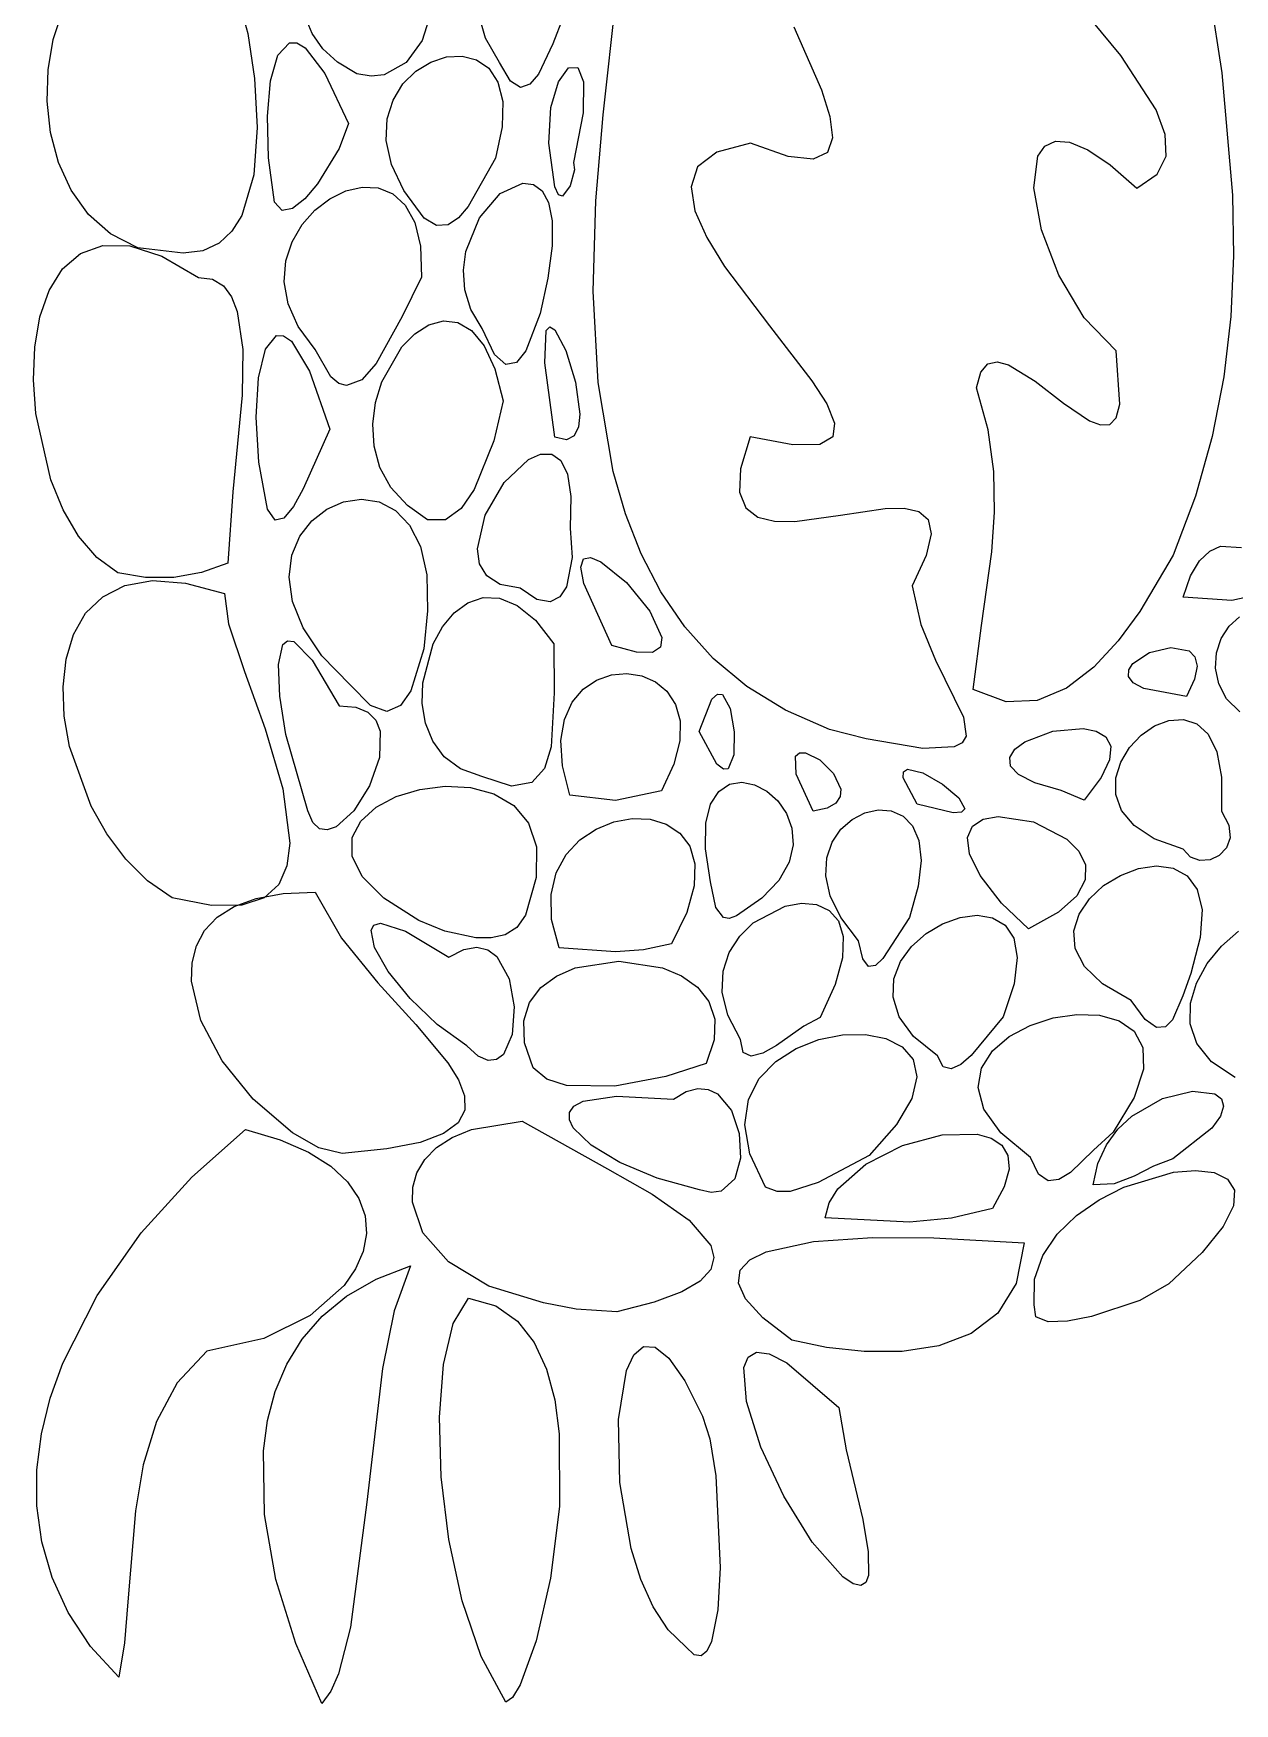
# Model space of a CAD drawing. Extents: x 4 to 212, y 2 to 159.
# Drawn here: x 114.8 to 163.9, y 9 to 77.2 of the extents above; entities that cross this region are included whole.
import ezdxf

# ---------------------------------------------------------------- set-up
doc = ezdxf.new("R2010")
doc.units = 0

msp = doc.modelspace()

# ---------------------------------------------------------------- linework, layer by layer
at = {"layer": 'Layer 1'}
for p, q in [((138.095857, 73.874122), (139.003902, 82.182481)), ((162.557643, 80.575261), (163.3399, 75.584933)), ((122.960683, 79.464699), (123.585054, 77.190037)), ((159.214255, 76.294337), (157.308841, 78.610644)), ((115.642669, 76.953661), (116.019442, 78.093804)), ((126.212406, 77.190613), (125.935701, 77.855321)), ((131.07427, 78.07246), (130.697915, 76.910374)), ((133.291543, 77.01201), (133.00701, 77.994525)), ((136.464127, 77.865359), (136.034792, 76.779622)), ((123.585054, 77.190037), (123.854578, 75.356908)), ((126.64557, 76.573059), (126.212406, 77.190613)), ((145.874688, 77.466269), (146.996948, 74.890819)), ((115.434173, 75.719974), (115.642669, 76.953661)), ((124.817026, 76.313194), (125.29178, 76.81319)), ((125.29178, 76.81319), (125.591729, 76.810758)), ((125.591729, 76.810758), (125.932572, 76.615152)), ((125.932572, 76.615152), (126.734473, 75.569759)), ((127.249932, 76.021525), (126.64557, 76.573059)), ((130.697915, 76.910374), (130.052338, 76.012672)), ((133.854173, 76.012751), (133.291543, 77.01201)), ((136.034792, 76.779622), (135.451031, 75.536522)), ((115.398812, 74.440253), (115.434173, 75.719974)), ((124.513239, 75.264483), (124.817026, 76.313194)), ((128.040232, 75.55488), (127.249932, 76.021525)), ((130.052338, 76.012672), (129.159218, 75.515469)), ((130.445922, 75.655962), (131.051268, 76.027872)), ((131.051268, 76.027872), (131.693763, 76.238992)), ((131.693763, 76.238992), (132.331337, 76.276099)), ((132.331337, 76.276099), (132.921919, 76.125971)), ((132.921919, 76.125971), (133.42344, 75.775384)), ((133.42344, 75.775384), (133.793828, 75.211117)), ((134.304403, 75.255069), (133.854173, 76.012751)), ((133.854173, 76.012751), (133.854173, 76.012751)), ((136.266548, 75.218887), (136.669092, 75.789358)), ((136.669092, 75.789358), (137.049803, 75.81551)), ((137.049803, 75.81551), (137.290283, 75.227891)), ((160.655427, 74.076506), (159.214255, 76.294337)), ((123.854578, 75.356908), (123.968148, 73.359831)), ((124.385346, 73.816376), (124.513239, 75.264483)), ((126.734473, 75.569759), (127.692556, 73.527694)), ((128.626603, 75.45959), (128.040232, 75.55488)), ((128.040232, 75.55488), (128.040232, 75.55488)), ((129.159218, 75.515469), (128.626603, 75.45959)), ((129.514956, 74.482662), (129.919794, 75.136484)), ((129.919794, 75.136484), (130.445922, 75.655962)), ((133.793828, 75.211117), (133.991014, 74.419946)), ((134.72133, 74.994689), (134.304403, 75.255069)), ((135.103893, 75.124283), (134.72133, 74.994689)), ((135.451031, 75.536522), (135.103893, 75.124283)), ((135.960569, 74.173549), (136.266548, 75.218887)), ((137.290283, 75.227891), (137.272133, 73.957051)), ((163.3399, 75.584933), (163.775831, 70.603146)), ((115.541441, 73.162009), (115.398812, 74.440253)), ((129.273477, 73.707716), (129.514956, 74.482662)), ((133.991014, 74.419946), (133.972927, 73.38865)), ((146.996948, 74.890819), (147.339004, 73.810856)), ((124.438275, 72.118191), (124.385346, 73.816376)), ((129.237428, 72.824872), (129.273477, 73.707716)), ((135.869553, 72.722794), (135.960569, 74.173549)), ((137.272133, 73.957051), (136.876957, 71.933537)), ((137.79412, 70.365999), (138.095857, 73.874122)), ((147.339004, 73.810856), (147.443091, 72.94375)), ((161.024546, 73.078513), (160.655427, 74.076506)), ((115.866918, 71.932753), (115.541441, 73.162009)), ((123.968148, 73.359831), (123.83013, 71.423747)), ((127.692556, 73.527694), (127.321439, 72.499799)), ((133.972927, 73.38865), (133.697497, 72.104004)), ((147.443091, 72.94375), (147.240267, 72.345261)), ((161.064755, 72.193931), (161.024546, 73.078513)), ((127.321439, 72.499799), (126.430631, 71.063342)), ((129.448878, 71.84735), (129.237428, 72.824872)), ((136.111897, 70.936076), (135.869553, 72.722794)), ((142.722718, 72.35918), (141.944405, 71.752272)), ((144.100928, 72.719102), (142.722718, 72.35918)), ((145.638126, 72.177176), (144.100928, 72.719102)), ((147.240267, 72.345261), (146.661592, 72.071149)), ((155.835192, 72.194409), (156.117993, 72.600915)), ((156.117993, 72.600915), (156.545285, 72.802291)), ((156.545285, 72.802291), (157.125833, 72.764882)), ((157.125833, 72.764882), (157.8684, 72.455033)), ((157.8684, 72.455033), (158.781748, 71.839087)), ((116.380098, 70.799993), (115.866918, 71.932753)), ((124.676956, 70.319248), (124.438275, 72.118191)), ((129.949899, 70.788373), (129.448878, 71.84735)), ((133.697497, 72.104004), (132.579042, 70.133703)), ((136.918625, 71.632692), (136.738431, 70.979895)), ((136.876957, 71.933537), (136.918625, 71.632692)), ((141.944405, 71.752272), (141.676785, 70.940197)), ((146.661592, 72.071149), (145.638126, 72.177176)), ((155.668014, 70.900632), (155.835192, 72.194409)), ((158.781748, 71.839087), (159.874641, 70.883391)), ((160.705104, 71.452358), (161.064755, 72.193931)), ((123.83013, 71.423747), (123.344889, 69.773595)), ((126.430631, 71.063342), (125.914329, 70.453974)), ((127.586309, 70.77417), (128.256309, 70.927718)), ((128.256309, 70.927718), (128.907258, 70.895473)), ((128.907258, 70.895473), (129.505013, 70.657635)), ((133.890562, 70.660846), (134.818317, 71.091521)), ((134.818317, 71.091521), (135.240724, 71.040564)), ((135.240724, 71.040564), (135.598383, 70.781915)), ((136.270592, 70.608244), (136.111897, 70.936076)), ((136.111897, 70.936076), (136.111897, 70.936076)), ((136.738431, 70.979895), (136.436234, 70.554554)), ((141.676785, 70.940197), (141.830652, 69.964776)), ((155.973646, 69.190204), (155.668014, 70.900632)), ((159.874641, 70.883391), (160.705104, 71.452358)), ((117.085839, 69.811242), (116.380098, 70.799993)), ((124.987897, 69.977099), (124.676956, 70.319248)), ((124.676956, 70.319248), (124.676956, 70.319248)), ((125.914329, 70.453974), (125.416886, 70.05695)), ((126.32572, 69.988907), (126.931399, 70.454633)), ((126.931399, 70.454633), (127.586309, 70.77417)), ((129.505013, 70.657635), (130.015434, 70.1944)), ((130.78256, 69.661165), (129.949899, 70.788373)), ((133.037723, 69.670859), (133.890562, 70.660846)), ((135.598383, 70.781915), (135.863471, 70.292953)), ((135.863471, 70.292953), (136.00816, 69.551057)), ((136.436234, 70.554554), (136.270592, 70.608244)), ((137.687538, 66.675454), (137.79412, 70.365999)), ((163.775831, 70.603146), (163.812052, 68.121511)), ((117.988997, 69.014009), (117.085839, 69.811242)), ((123.344889, 69.773595), (122.942174, 69.126036)), ((125.416886, 70.05695), (124.987897, 69.977099)), ((125.803414, 69.396796), (126.32572, 69.988907)), ((130.015434, 70.1944), (130.40438, 69.485967)), ((131.289546, 69.354954), (130.78256, 69.661165)), ((130.78256, 69.661165), (130.78256, 69.661165)), ((132.189416, 69.672346), (131.759041, 69.385721)), ((132.579042, 70.133703), (132.189416, 69.672346)), ((132.482402, 68.30253), (133.037723, 69.670859)), ((136.00816, 69.551057), (136.004626, 68.533606)), ((141.830652, 69.964776), (142.316802, 68.867827)), ((119.094428, 68.455805), (117.988997, 69.014009)), ((122.942174, 69.126036), (122.416791, 68.634313)), ((125.398623, 68.698101), (125.803414, 69.396796)), ((130.40438, 69.485967), (130.637707, 68.512534)), ((131.759041, 69.385721), (131.289546, 69.354954)), ((142.316802, 68.867827), (143.04603, 67.691171)), ((156.681981, 67.332369), (155.973646, 69.190204)), ((116.029361, 67.590137), (116.755523, 68.220595)), ((116.755523, 68.220595), (117.666908, 68.550748)), ((117.666908, 68.550748), (118.770459, 68.53043)), ((118.770459, 68.53043), (120.073122, 68.109474)), ((119.094428, 68.455802), (119.094428, 68.455805)), ((119.094428, 68.455805), (119.094428, 68.455805)), ((120.9502, 68.23084), (119.094428, 68.455802)), ((121.756784, 68.326542), (120.9502, 68.23084)), ((122.416791, 68.634313), (121.756784, 68.326542)), ((125.145487, 67.912624), (125.398623, 68.698101)), ((130.637707, 68.512534), (130.681276, 67.254298)), ((132.385873, 67.53304), (132.482402, 68.30253)), ((136.004626, 68.533606), (135.825044, 67.217979)), ((115.481477, 66.709542), (116.029361, 67.590137)), ((120.073122, 68.109474), (121.581839, 67.237714)), ((125.078149, 67.060168), (125.145487, 67.912624)), ((132.4472, 66.736828), (132.385873, 67.53304)), ((143.04603, 67.691171), (144.876897, 65.266013)), ((163.812052, 68.121511), (163.699447, 65.649279)), ((121.581839, 67.237714), (122.14735, 67.166923)), ((122.14735, 67.166923), (122.59048, 66.896836)), ((122.59048, 66.896836), (122.923432, 66.451357)), ((125.230749, 66.160534), (125.078149, 67.060168)), ((130.681276, 67.254298), (129.883843, 65.651364)), ((135.825044, 67.217979), (135.518809, 65.772949)), ((157.722915, 65.596373), (156.681981, 67.332369)), ((115.104928, 65.628975), (115.481477, 66.709542)), ((122.923432, 66.451357), (123.158409, 65.854391)), ((125.63743, 65.233525), (125.230749, 66.160534)), ((132.694208, 65.936515), (132.4472, 66.736828)), ((137.886558, 62.946986), (137.687538, 66.675454)), ((114.89277, 64.398604), (115.104928, 65.628975)), ((123.158409, 65.854391), (123.383241, 64.301611)), ((129.883843, 65.651364), (128.829421, 63.725804)), ((130.97653, 65.301164), (131.568715, 65.465085)), ((131.568715, 65.465085), (132.157897, 65.399091)), ((133.154722, 65.154723), (132.694208, 65.936515)), ((135.518809, 65.772949), (134.93222, 64.241965)), ((159.026341, 64.251459), (157.722915, 65.596373)), ((163.699447, 65.649279), (163.417264, 63.188873)), ((124.308561, 64.312584), (124.765109, 64.871463)), ((124.765109, 64.871463), (125.050395, 64.864289)), ((125.050395, 64.864289), (125.370165, 64.635551)), ((126.332333, 64.298943), (125.63743, 65.233525)), ((129.877978, 64.409416), (130.405049, 64.938788)), ((130.405049, 64.938788), (130.97653, 65.301164)), ((132.157897, 65.399091), (132.720371, 65.071725)), ((132.720371, 65.071725), (133.232432, 64.451527)), ((133.656141, 64.099021), (133.154722, 65.154723)), ((133.154722, 65.154723), (133.154722, 65.154723)), ((135.712419, 63.758664), (135.769808, 65.075452)), ((135.769808, 65.075452), (135.916039, 65.221845)), ((135.916039, 65.221845), (136.112119, 65.097972)), ((136.112119, 65.097972), (136.568309, 64.25264)), ((144.876897, 65.266013), (146.609615, 63.023856)), ((114.838058, 63.068594), (114.89277, 64.398604)), ((123.383241, 64.301611), (123.362594, 62.429728)), ((124.021667, 63.141846), (124.308561, 64.312584)), ((125.370165, 64.635551), (126.102585, 63.421916)), ((126.975235, 63.181365), (126.332333, 64.298943)), ((126.332333, 64.298943), (126.332333, 64.298943)), ((129.051885, 62.975519), (129.877978, 64.409416)), ((133.232432, 64.451527), (133.670374, 63.507038)), ((134.124462, 63.683174), (133.656141, 64.099021)), ((134.93222, 64.241965), (134.552288, 63.774911)), ((136.568309, 64.25264), (136.967335, 62.965877)), ((159.17692, 62.063108), (159.026341, 64.251459)), ((126.102585, 63.421916), (126.941224, 61.047627)), ((128.829421, 63.725804), (128.23574, 63.0633)), ((133.670374, 63.507038), (134.01049, 62.206799)), ((134.552288, 63.774911), (134.124462, 63.683174)), ((136.110994, 60.721186), (135.712419, 63.758664)), ((153.499488, 63.377249), (153.78651, 63.713591)), ((153.78651, 63.713591), (154.171726, 63.794528)), ((154.171726, 63.794528), (154.635161, 63.669832)), ((154.635161, 63.669832), (155.716785, 63.002633)), ((114.933849, 61.689114), (114.838058, 63.068594)), ((123.925572, 61.542178), (124.021667, 63.141846)), ((127.295767, 62.918807), (126.975235, 63.181365)), ((127.613691, 62.825653), (127.295767, 62.918807)), ((128.23574, 63.0633), (127.613691, 62.825653)), ((128.800275, 62.133912), (129.051885, 62.975519)), ((136.967335, 62.965877), (137.138153, 61.664101)), ((138.501627, 59.325095), (137.886558, 62.946986)), ((146.609615, 63.023856), (147.216155, 62.075953)), ((153.330636, 62.735728), (153.499488, 63.377249)), ((153.804139, 61.022147), (153.330636, 62.735728)), ((155.716785, 63.002633), (156.871577, 62.110178)), ((163.417264, 63.188873), (162.944758, 60.742714)), ((123.362594, 62.429728), (122.975334, 58.493584)), ((128.687898, 61.251145), (128.800275, 62.133912)), ((134.01049, 62.206799), (133.623051, 60.578192)), ((147.216155, 62.075953), (147.530543, 61.299258)), ((156.871577, 62.110178), (157.939734, 61.390651)), ((159.029953, 61.506622), (159.17692, 62.063108)), ((115.549162, 58.982404), (114.933849, 61.689114)), ((124.04142, 59.696514), (123.925572, 61.542178)), ((137.138153, 61.664101), (137.084533, 61.14084)), ((157.939734, 61.390651), (158.391385, 61.220166)), ((158.76145, 61.242233), (159.029953, 61.506622)), ((126.941224, 61.047627), (125.850409, 58.61602)), ((128.738458, 60.358676), (128.687898, 61.251145)), ((136.592334, 60.61608), (136.110994, 60.721186)), ((136.110994, 60.721186), (136.110994, 60.721186)), ((136.90972, 60.773731), (136.592334, 60.61608)), ((137.084533, 61.14084), (136.90972, 60.773731)), ((144.082471, 60.740959), (143.696566, 59.425751)), ((145.828742, 60.414623), (144.082471, 60.740959)), ((147.463573, 60.735592), (146.926042, 60.426774)), ((147.530543, 61.299258), (147.463573, 60.735592)), ((154.029126, 59.324962), (153.804139, 61.022147)), ((158.391385, 61.220166), (158.76145, 61.242233)), ((162.944758, 60.742714), (162.261178, 58.313225)), ((128.975662, 59.487965), (128.738458, 60.358676)), ((133.623051, 60.578192), (132.830755, 58.592602)), ((135.04313, 59.810984), (135.536716, 60.033264)), ((135.536716, 60.033264), (135.988285, 60.034897)), ((135.988285, 60.034897), (136.366451, 59.774466)), ((146.926042, 60.426774), (145.828742, 60.414623)), ((124.390356, 57.787783), (124.04142, 59.696514)), ((129.423215, 58.67047), (128.975662, 59.487965)), ((134.055456, 58.870159), (135.04313, 59.810984)), ((136.366451, 59.774466), (136.639826, 59.210551)), ((138.999694, 57.599273), (138.501627, 59.325095)), ((143.696566, 59.425751), (143.65477, 58.474399)), ((154.059687, 57.66085), (154.029126, 59.324962)), ((116.054796, 57.755509), (115.549162, 58.982404)), ((130.104823, 57.937651), (129.423215, 58.67047)), ((133.276363, 57.543769), (134.055456, 58.870159)), ((136.639826, 59.210551), (136.777021, 58.301734)), ((122.975334, 58.493584), (122.777566, 55.575818)), ((125.850409, 58.61602), (125.455516, 57.896341)), ((126.806481, 57.78715), (127.496966, 58.086281)), ((127.496966, 58.086281), (128.223669, 58.189533)), ((128.223669, 58.189533), (128.943405, 58.078)), ((128.943405, 58.078), (129.612991, 57.732777)), ((132.830755, 58.592602), (132.288507, 57.808686)), ((136.777021, 58.301734), (136.746652, 57.006597)), ((143.65477, 58.474399), (143.906196, 57.835634)), ((162.261178, 58.313225), (161.345776, 55.902829)), ((116.683157, 56.679809), (116.054796, 57.755509)), ((124.699691, 57.337301), (124.390356, 57.787783)), ((124.390356, 57.787783), (124.390356, 57.787783)), ((125.063343, 57.421794), (124.699691, 57.337301)), ((125.455516, 57.896341), (125.063343, 57.421794)), ((125.706898, 56.676874), (126.195396, 57.311046)), ((126.195396, 57.311046), (126.806481, 57.78715)), ((129.612991, 57.732777), (130.189243, 57.134956)), ((130.923253, 57.344112), (130.104823, 57.937651)), ((130.104823, 57.937651), (130.104823, 57.937651)), ((131.65191, 57.346823), (130.923253, 57.344112)), ((132.288507, 57.808686), (131.65191, 57.346823)), ((132.956948, 56.16316), (133.276363, 57.543769)), ((139.64319, 55.954282), (138.999694, 57.599273)), ((143.906196, 57.835634), (144.399957, 57.458187)), ((144.399957, 57.458187), (145.085169, 57.29079)), ((145.085169, 57.29079), (145.910946, 57.282173)), ((145.910946, 57.282173), (147.780646, 57.536208)), ((147.780646, 57.536208), (149.601972, 57.810144)), ((149.601972, 57.810144), (150.367279, 57.826403)), ((150.367279, 57.826403), (150.967834, 57.693831)), ((150.967834, 57.693831), (151.352752, 57.36116)), ((151.352752, 57.36116), (151.471146, 56.777121)), ((153.949913, 56.046484), (154.059687, 57.66085)), ((117.4273, 55.80547), (116.683157, 56.679809)), ((125.384168, 55.903541), (125.706898, 56.676874)), ((130.189243, 57.134956), (130.628976, 56.265633)), ((136.746652, 57.006597), (136.830994, 55.814357)), ((151.471146, 56.777121), (151.27213, 55.890445)), ((125.270392, 55.009953), (125.384168, 55.903541)), ((130.628976, 56.265633), (130.889007, 55.105902)), ((133.048088, 55.556071), (132.956948, 56.16316)), ((140.445922, 54.408185), (139.64319, 55.954282)), ((153.52572, 53.03369), (153.949913, 56.046484)), ((161.345776, 55.902829), (159.993564, 53.609379)), ((162.432906, 55.674465), (162.849499, 56.07094)), ((162.849499, 56.07094), (163.288032, 56.274658)), ((163.288032, 56.274658), (164.137483, 56.219249)), ((118.280282, 55.18266), (117.4273, 55.80547)), ((122.777566, 55.575818), (121.694479, 55.194604)), ((133.348309, 55.059682), (133.048088, 55.556071)), ((136.830994, 55.814357), (136.59283, 54.617758)), ((137.17717, 55.417396), (137.286064, 55.754124)), ((137.299684, 54.749135), (137.17717, 55.417396)), ((137.286064, 55.754124), (137.576355, 55.809542)), ((137.576355, 55.809542), (137.998034, 55.633878)), ((137.998034, 55.633878), (139.035516, 54.790197)), ((151.27213, 55.890445), (150.704818, 54.649864)), ((162.061613, 55.056377), (162.432906, 55.674465)), ((117.665431, 54.212009), (118.570323, 54.668352)), ((119.413488, 54.995395), (118.280282, 55.18266)), ((118.280282, 55.18266), (118.280282, 55.18266)), ((118.570323, 54.668352), (119.694099, 54.866689)), ((120.562336, 55.000253), (119.413488, 54.995395)), ((119.694099, 54.866689), (121.046055, 54.77046)), ((121.694479, 55.194604), (120.562336, 55.000253)), ((121.046055, 54.77046), (122.635484, 54.343105)), ((125.408752, 54.015016), (125.270392, 55.009953)), ((130.889007, 55.105902), (130.926151, 53.636855)), ((133.888999, 54.715413), (133.348309, 55.059682)), ((134.701545, 54.564681), (133.888999, 54.715413)), ((135.386192, 54.101591), (134.701545, 54.564681)), ((134.701545, 54.564681), (134.701545, 54.564681)), ((136.59283, 54.617758), (136.317852, 54.201667)), ((138.438975, 52.217114), (137.299684, 54.749135)), ((139.035516, 54.790197), (139.99843, 53.624882)), ((150.704818, 54.649864), (151.048091, 53.076545)), ((161.75898, 54.187821), (162.061613, 55.056377)), ((116.970129, 53.534217), (117.665431, 54.212009)), ((122.635484, 54.343105), (122.797578, 53.108198)), ((125.842434, 52.937634), (125.408752, 54.015016)), ((132.007525, 53.556522), (132.564183, 53.966761)), ((132.564183, 53.966761), (133.187735, 54.178812)), ((133.187735, 54.178812), (133.864476, 54.154883)), ((133.864476, 54.154883), (134.580698, 53.857185)), ((134.580698, 53.857185), (135.322697, 53.247929)), ((135.9203, 54.005099), (135.386192, 54.101591)), ((136.317852, 54.201667), (135.9203, 54.005099)), ((141.421696, 52.979045), (140.445922, 54.408185)), ((163.741032, 54.058533), (161.75898, 54.187821)), ((161.75898, 54.187821), (161.75898, 54.187821)), ((164.367859, 54.195305), (163.741032, 54.058533)), ((116.47512, 52.671536), (116.970129, 53.534217)), ((130.926151, 53.636855), (130.766634, 52.081353)), ((131.531467, 52.985884), (132.007525, 53.556522)), ((135.322697, 53.247929), (136.076766, 52.289323)), ((139.99843, 53.624882), (140.486698, 52.53973)), ((159.993564, 53.609379), (159.111527, 52.413479)), ((163.63095, 53.007737), (164.055729, 53.387643)), ((116.171109, 51.660526), (116.47512, 52.671536)), ((122.797578, 53.108198), (123.453314, 51.161237)), ((126.614621, 51.796716), (125.842434, 52.937634)), ((131.149715, 52.292637), (131.531467, 52.985884)), ((140.486698, 52.53973), (140.427814, 52.152777)), ((142.584316, 51.684924), (141.421696, 52.979045)), ((151.048091, 53.076545), (151.652122, 51.623841)), ((153.189271, 50.419979), (153.52572, 53.03369)), ((163.124665, 51.922142), (163.313681, 52.50657)), ((163.313681, 52.50657), (163.63095, 53.007737)), ((124.846465, 51.443867), (125.020836, 52.254055)), ((125.020836, 52.254055), (125.206238, 52.415373)), ((125.206238, 52.415373), (125.463783, 52.379904)), ((125.463783, 52.379904), (126.215302, 51.615788)), ((130.766634, 52.081353), (130.239909, 50.36631)), ((130.723952, 50.689477), (131.149715, 52.292637)), ((136.076766, 52.289323), (136.086685, 50.286471)), ((139.453962, 51.941245), (138.438975, 52.217114)), ((138.438975, 52.217114), (138.438975, 52.217114)), ((140.100239, 51.936541), (139.453962, 51.941245)), ((140.427814, 52.152777), (140.100239, 51.936541)), ((159.111527, 52.413479), (158.110444, 51.334054)), ((159.709977, 51.488527), (160.391166, 51.927603)), ((160.391166, 51.927603), (161.260971, 52.142727)), ((161.260971, 52.142727), (162.009193, 52.003056)), ((162.009193, 52.003056), (162.240773, 51.759286)), ((163.084639, 51.292453), (163.124665, 51.922142)), ((116.048803, 50.537746), (116.171109, 51.660526)), ((123.453314, 51.161237), (124.294515, 48.812802)), ((124.900673, 50.154967), (124.846465, 51.443867)), ((126.215302, 51.615788), (127.315389, 49.756083)), ((127.768497, 50.611165), (126.614621, 51.796716)), ((143.947589, 50.543885), (142.584316, 51.684924)), ((151.652122, 51.623841), (152.790822, 49.292076)), ((158.110444, 51.334054), (157.003995, 50.483048)), ((159.527602, 50.956337), (159.53705, 51.225893)), ((159.53705, 51.225893), (159.709977, 51.488527)), ((162.325632, 51.377753), (162.224997, 50.842101)), ((162.240773, 51.759286), (162.325632, 51.377753)), ((163.214343, 50.655503), (163.084639, 51.292453)), ((116.098904, 49.339754), (116.048803, 50.537746)), ((128.588309, 49.766087), (127.768497, 50.611165)), ((127.768497, 50.611165), (127.768497, 50.611165)), ((130.707353, 49.855144), (130.723952, 50.689477)), ((137.278408, 50.433567), (137.822236, 50.805837)), ((137.822236, 50.805837), (138.425024, 51.020161)), ((138.425024, 51.020161), (139.050192, 51.079222)), ((139.050192, 51.079222), (139.661162, 50.985705)), ((139.661162, 50.985705), (140.221357, 50.742293)), ((140.221357, 50.742293), (140.694196, 50.35167)), ((145.525321, 49.57399), (143.947589, 50.543885)), ((157.003995, 50.483048), (155.805863, 49.972404)), ((159.720407, 50.696212), (159.527602, 50.956337)), ((160.15424, 50.461873), (159.720407, 50.696212)), ((161.900091, 50.135976), (160.15424, 50.461873)), ((162.224997, 50.842101), (161.900091, 50.135976)), ((163.534517, 50.049293), (163.214343, 50.655503)), ((125.143467, 48.592979), (124.900673, 50.154967)), ((129.266891, 49.530117), (128.588309, 49.766087)), ((129.814129, 49.773458), (129.266891, 49.530117)), ((130.239909, 50.36631), (129.814129, 49.773458)), ((130.839884, 49.049361), (130.707353, 49.855144)), ((136.086685, 50.286471), (135.970944, 48.083235)), ((136.513945, 49.204451), (136.830118, 49.900667)), ((136.830118, 49.900667), (137.278408, 50.433567)), ((140.694196, 50.35167), (141.043102, 49.81652)), ((141.043102, 49.81652), (141.231497, 49.139528)), ((142.003433, 48.706165), (142.529119, 50.026238)), ((142.529119, 50.026238), (142.759399, 50.237771)), ((142.759399, 50.237771), (142.963096, 50.21329)), ((142.963096, 50.21329), (143.27612, 49.645251)), ((154.529728, 49.914067), (153.189271, 50.419979)), ((153.189271, 50.419979), (153.189271, 50.419979)), ((155.805863, 49.972404), (154.529728, 49.914067)), ((161.900091, 50.135976), (161.900091, 50.135976)), ((164.065901, 49.511823), (163.534517, 50.049293)), ((116.31212, 48.10311), (116.098904, 49.339754)), ((127.315389, 49.756083), (127.995442, 49.709377)), ((127.995442, 49.709377), (128.489316, 49.504155)), ((128.489316, 49.504155), (128.815189, 49.168071)), ((128.815189, 49.168071), (128.99124, 48.728776)), ((136.366467, 48.342238), (136.513945, 49.204451)), ((141.231497, 49.139528), (141.2228, 48.323377)), ((143.27612, 49.645251), (143.438947, 48.700049)), ((147.331317, 48.793301), (145.525321, 49.57399)), ((152.790822, 49.292076), (152.899669, 48.518914)), ((160.591821, 48.936492), (161.180598, 49.164848)), ((161.180598, 49.164848), (161.768673, 49.206372)), ((161.768673, 49.206372), (162.316666, 49.028155)), ((124.294515, 48.812802), (125.013004, 46.373475)), ((126.034823, 45.472246), (125.143467, 48.592979)), ((128.99124, 48.728776), (128.966592, 47.651163)), ((131.135251, 48.30992), (130.839884, 49.049361)), ((142.00343, 48.706162), (142.003433, 48.706165)), ((142.73382, 47.380739), (142.00343, 48.706162)), ((142.003433, 48.706165), (142.003433, 48.706165)), ((143.438947, 48.700049), (143.422336, 47.75561)), ((147.331323, 48.793301), (147.331317, 48.793301)), ((147.331317, 48.793301), (147.331317, 48.793301)), ((148.829271, 48.4057), (147.331323, 48.793301)), ((151.131804, 48.022776), (148.829271, 48.4057)), ((152.899669, 48.518914), (152.745819, 48.253678)), ((155.291899, 48.286479), (156.437326, 48.724451)), ((156.437326, 48.724451), (157.684475, 48.835581)), ((157.684475, 48.835581), (158.211228, 48.728082)), ((158.211228, 48.728082), (158.601452, 48.490275)), ((158.601452, 48.490275), (158.80116, 48.105959)), ((159.56968, 48.050928), (160.041721, 48.554216)), ((160.041721, 48.554216), (160.591821, 48.936492)), ((162.316666, 49.028155), (162.785195, 48.597287)), ((162.785195, 48.597287), (163.134881, 47.880857)), ((117.190709, 45.660102), (116.31212, 48.10311)), ((131.607159, 47.67461), (131.135251, 48.30992)), ((135.970944, 48.083235), (135.691962, 47.202718)), ((136.424262, 47.311342), (136.366467, 48.342238)), ((141.2228, 48.323377), (140.980435, 47.370751)), ((143.422336, 47.75561), (143.197041, 47.189864)), ((145.943584, 47.698468), (146.103422, 47.832834)), ((146.103422, 47.832834), (146.340965, 47.839175)), ((146.340965, 47.839175), (146.934016, 47.551441)), ((152.417633, 48.078164), (151.131804, 48.022776)), ((152.745819, 48.253678), (152.417633, 48.078164)), ((154.680085, 47.651262), (154.892297, 47.985426)), ((154.892297, 47.985426), (155.291899, 48.286479)), ((158.80116, 48.105959), (158.756365, 47.558935)), ((159.215077, 47.459539), (159.56968, 48.050928)), ((163.134881, 47.880857), (163.326342, 46.845955)), ((128.966592, 47.651163), (128.560801, 46.492535)), ((132.269315, 47.181221), (131.607159, 47.67461)), ((133.135424, 46.867544), (132.269315, 47.181221)), ((135.691962, 47.202718), (135.172778, 46.627598)), ((136.72391, 46.10908), (136.424262, 47.311342)), ((140.980435, 47.370751), (140.467822, 46.284334)), ((142.996999, 47.167104), (142.73382, 47.380739)), ((143.197041, 47.189864), (142.996999, 47.167104)), ((145.972167, 46.961999), (145.943584, 47.698468)), ((146.934016, 47.551441), (147.49244, 47.002583)), ((150.336026, 46.813625), (150.348928, 47.068624)), ((150.348928, 47.068624), (150.511887, 47.171405)), ((150.511887, 47.171405), (151.142201, 47.021566)), ((154.709249, 47.300185), (154.680085, 47.651262)), ((155.033777, 46.948395), (154.709249, 47.300185)), ((158.756365, 47.558935), (158.413081, 46.833005)), ((159.017294, 46.812959), (159.215077, 47.459539)), ((125.013004, 46.373475), (125.3006, 44.153836)), ((128.560801, 46.492535), (127.919298, 45.474111)), ((130.613002, 46.348611), (131.643522, 46.476203)), ((131.643522, 46.476203), (132.671527, 46.421125)), ((132.671527, 46.421125), (133.62789, 46.164711)), ((134.343797, 46.476374), (133.135424, 46.867544)), ((133.135424, 46.867544), (133.135424, 46.867544)), ((135.172778, 46.627598), (134.343797, 46.476374)), ((142.809584, 46.267388), (143.245177, 46.557265)), ((143.245177, 46.557265), (143.742775, 46.639797)), ((143.742775, 46.639797), (144.263272, 46.538314)), ((144.263272, 46.538314), (144.767562, 46.276145)), ((146.657009, 45.462452), (145.972167, 46.961999)), ((147.49244, 47.002583), (147.785943, 46.35992)), ((147.785943, 46.35992), (147.761381, 46.055698)), ((150.906172, 45.745719), (150.336026, 46.813625)), ((151.142201, 47.021566), (151.935413, 46.56661)), ((151.935413, 46.56661), (152.59997, 46.009043)), ((155.707654, 46.612091), (155.033777, 46.948395)), ((156.784867, 46.307474), (155.707654, 46.612091)), ((158.413081, 46.833005), (157.717321, 45.911968)), ((159.01571, 46.144098), (159.017294, 46.812959)), ((163.326342, 46.845955), (163.320199, 45.459673)), ((128.820921, 45.620079), (129.649093, 46.057014)), ((129.649093, 46.057014), (130.613002, 46.348611)), ((133.62789, 46.164711), (134.443487, 45.688294)), ((134.443487, 45.688294), (135.049191, 44.973208)), ((136.72391, 46.109077), (136.72391, 46.10908)), ((136.72391, 46.10908), (136.72391, 46.10908)), ((138.596401, 45.899713), (136.72391, 46.109077)), ((140.467822, 46.284334), (138.596401, 45.899713)), ((142.280834, 44.97228), (142.475101, 45.746837)), ((142.475101, 45.746837), (142.809584, 46.267388)), ((144.767562, 46.276145), (145.21654, 45.876621)), ((145.21654, 45.876621), (145.571099, 45.363072)), ((147.584229, 45.790769), (147.225699, 45.586048)), ((147.761381, 46.055698), (147.584229, 45.790769)), ((152.376899, 45.396093), (150.906164, 45.745719)), ((150.906164, 45.745719), (150.906172, 45.745719)), ((150.906172, 45.745719), (150.906172, 45.745719)), ((152.59997, 46.009043), (152.844317, 45.551369)), ((157.717321, 45.911968), (156.784867, 46.307474)), ((156.784867, 46.307474), (156.784867, 46.307474)), ((156.784867, 46.307474), (156.784867, 46.307474)), ((159.249707, 45.485867), (159.01571, 46.144098)), ((117.837493, 44.526856), (117.190709, 45.660102)), ((126.238689, 44.993188), (126.034823, 45.472246)), ((126.034823, 45.472246), (126.034823, 45.472246)), ((126.510879, 44.742747), (126.238689, 44.993188)), ((127.919298, 45.474111), (127.187514, 44.817109)), ((127.848294, 44.384859), (128.197613, 45.056472)), ((128.197613, 45.056472), (128.820921, 45.620079)), ((137.80074, 44.729237), (138.528483, 45.021573)), ((138.528483, 45.021573), (139.277476, 45.155547)), ((139.277476, 45.155547), (140.004718, 45.127094)), ((140.004718, 45.127094), (140.667212, 44.93215)), ((145.571099, 45.363072), (145.792133, 44.758828)), ((147.225699, 45.586048), (146.657004, 45.46245)), ((146.657004, 45.46245), (146.657009, 45.462452)), ((146.657009, 45.462452), (146.657009, 45.462452)), ((147.791886, 44.717681), (148.250615, 45.123212)), ((148.250615, 45.123212), (148.772172, 45.393297)), ((148.772172, 45.393297), (149.318086, 45.51492)), ((149.318086, 45.51492), (149.849887, 45.475067)), ((149.849887, 45.475067), (150.329103, 45.260723)), ((150.329103, 45.260723), (150.717263, 44.858874)), ((152.717801, 45.423274), (152.376899, 45.396093)), ((152.844317, 45.551369), (152.717801, 45.423274)), ((153.162084, 44.848099), (153.599895, 45.128103)), ((153.599895, 45.128103), (154.204051, 45.238759)), ((154.204051, 45.238759), (155.657837, 45.018055)), ((155.657837, 45.018055), (157.016322, 44.318037)), ((159.758663, 44.871174), (159.249707, 45.485867)), ((163.320199, 45.459673), (163.625706, 44.882328)), ((118.61021, 43.501195), (117.837493, 44.526856)), ((126.833213, 44.693272), (126.510879, 44.742747)), ((127.187514, 44.817109), (126.833213, 44.693272)), ((127.842091, 43.623905), (127.848294, 44.384859)), ((135.049191, 44.973208), (135.375875, 44.000788)), ((137.137245, 44.282603), (137.80074, 44.729237)), ((140.667212, 44.93215), (141.22196, 44.566651)), ((141.22196, 44.566651), (141.625961, 44.026533)), ((142.26589, 43.920388), (142.280834, 44.97228)), ((145.792133, 44.758828), (145.840537, 44.087219)), ((147.434456, 44.189718), (147.791886, 44.717681)), ((150.717263, 44.858874), (150.975898, 44.256504)), ((152.954007, 44.382242), (153.162084, 44.848099)), ((153.039056, 43.714024), (152.954007, 44.382242)), ((157.016322, 44.318037), (157.501352, 43.829551)), ((160.581961, 44.332931), (159.758663, 44.871174)), ((161.75898, 43.904047), (160.581961, 44.332931)), ((163.675845, 44.376709), (163.526777, 43.96165)), ((163.625706, 44.882328), (163.675845, 44.376709)), ((125.3006, 44.153836), (125.186509, 43.223457)), ((135.375875, 44.000788), (135.354414, 42.752367)), ((136.174991, 42.942694), (136.580995, 43.685734)), ((136.580995, 43.685734), (137.137245, 44.282603)), ((141.625961, 44.026533), (141.836219, 43.307732)), ((142.469373, 42.567832), (142.26589, 43.920388)), ((145.840537, 44.087219), (145.677206, 43.371574)), ((147.216795, 43.552338), (147.434456, 44.189718)), ((150.975898, 44.256504), (151.066535, 43.440599)), ((153.480619, 42.82694), (153.039056, 43.714024)), ((157.501352, 43.829551), (157.772386, 43.270756)), ((162.061664, 43.583754), (161.75898, 43.904047)), ((161.75898, 43.904047), (161.75898, 43.904047)), ((163.234664, 43.655989), (162.855667, 43.478561)), ((163.526777, 43.96165), (163.234664, 43.655989)), ((119.499565, 42.619677), (118.61021, 43.501195)), ((125.186509, 43.223457), (124.849128, 42.464467)), ((128.248128, 42.792278), (127.842091, 43.623905)), ((141.836219, 43.307732), (141.809734, 42.406184)), ((145.677206, 43.371574), (145.263032, 42.635223)), ((147.177374, 42.818556), (147.216795, 43.552338)), ((151.066535, 43.440599), (150.950705, 42.398143)), ((157.772386, 43.270756), (157.766035, 42.658158)), ((159.196485, 42.839084), (159.9333, 43.115736)), ((159.9333, 43.115736), (160.668684, 43.223466)), ((160.668684, 43.223466), (161.34937, 43.135671)), ((161.34937, 43.135671), (161.922092, 42.825745)), ((162.445946, 43.448204), (162.061664, 43.583754)), ((162.855667, 43.478561), (162.445946, 43.448204)), ((120.496262, 41.918862), (119.499565, 42.619677)), ((124.849128, 42.464467), (124.249935, 41.915691)), ((129.135534, 41.908643), (128.248128, 42.792278)), ((135.354414, 42.752367), (134.915681, 41.209279)), ((135.96223, 42.057549), (136.174991, 42.942694)), ((141.809734, 42.406184), (141.503508, 41.317825)), ((142.682707, 41.533544), (142.469373, 42.567832)), ((142.469373, 42.567832), (142.469373, 42.567832)), ((145.263032, 42.635223), (144.558911, 41.901497)), ((147.354664, 42.001386), (147.177374, 42.818556)), ((150.950705, 42.398143), (150.589937, 41.116123)), ((154.342087, 41.704483), (153.480619, 42.82694)), ((157.766035, 42.658158), (157.418909, 42.008263)), ((157.931621, 41.88543), (158.511503, 42.420114)), ((158.511503, 42.420114), (159.196485, 42.839084)), ((161.922092, 42.825745), (162.333585, 42.267086)), ((162.333585, 42.267086), (162.530582, 41.433088)), ((122.112024, 41.604065), (120.496262, 41.918862)), ((120.496262, 41.918862), (120.496262, 41.918862)), ((123.350408, 41.615949), (122.112024, 41.604065)), ((123.035762, 41.569568), (123.92785, 41.896825)), ((124.249935, 41.915691), (123.350408, 41.615949)), ((123.92785, 41.896825), (125.025258, 42.095584)), ((125.025258, 42.095584), (126.338353, 42.1511)), ((126.338353, 42.1511), (127.406133, 40.276495)), ((130.573433, 40.991666), (129.135534, 41.908643)), ((135.985711, 41.034361), (135.96223, 42.057549)), ((144.558911, 41.901497), (143.525737, 41.193726)), ((144.210682, 40.897767), (145.513012, 41.583822)), ((145.513012, 41.583822), (146.177258, 41.699137)), ((146.177258, 41.699137), (146.791266, 41.645214)), ((146.791266, 41.645214), (147.310816, 41.408982)), ((147.787136, 41.113843), (147.354664, 42.001386)), ((155.44877, 40.662609), (154.342087, 41.704486)), ((154.342087, 41.704486), (154.342087, 41.704483)), ((154.342087, 41.704483), (154.342087, 41.704483)), ((157.418909, 42.008263), (156.667617, 41.337578)), ((157.510105, 41.261636), (157.931621, 41.88543)), ((121.826087, 40.588533), (122.338629, 41.128556)), ((122.338629, 41.128556), (123.035762, 41.569568)), ((131.629624, 40.558517), (130.573433, 40.991666)), ((130.573433, 40.991666), (130.573433, 40.991666)), ((134.915681, 41.209279), (134.564175, 40.714929)), ((136.288433, 39.877196), (135.985711, 41.034361)), ((141.503508, 41.317825), (140.874541, 40.03859)), ((143.003487, 41.123446), (142.682707, 41.533544)), ((143.236675, 41.079367), (143.003487, 41.123446)), ((143.525737, 41.193726), (143.236675, 41.079367)), ((147.310816, 41.408982), (147.69169, 40.977366)), ((147.69169, 40.977366), (147.889668, 40.337296)), ((148.513261, 40.168943), (147.787136, 41.113843)), ((150.589937, 41.116123), (149.499781, 39.449205)), ((151.942587, 40.861202), (152.652381, 41.117326)), ((152.652381, 41.117326), (153.347669, 41.208059)), ((153.347669, 41.208059), (153.978549, 41.111612)), ((153.978549, 41.111612), (154.49512, 40.806194)), ((156.667617, 41.337578), (155.44877, 40.662609)), ((157.30022, 40.575337), (157.510105, 41.261636)), ((162.530582, 41.433088), (162.459818, 40.297149)), ((121.487771, 39.964242), (121.826087, 40.588533)), ((127.406133, 40.276495), (128.890685, 38.459423)), ((128.615581, 40.607437), (128.737547, 40.809947)), ((128.75596, 39.896662), (128.615581, 40.607437)), ((128.737547, 40.809947), (129.005013, 40.884084)), ((129.005013, 40.884084), (130.028629, 40.567873)), ((130.028629, 40.567873), (131.790804, 39.500076)), ((132.89594, 40.283324), (131.629624, 40.558517)), ((133.518577, 40.283279), (132.89594, 40.283324)), ((134.086564, 40.416705), (133.518577, 40.283279)), ((134.564175, 40.714929), (134.086564, 40.416705)), ((143.238028, 39.691627), (143.661036, 40.353172)), ((143.661036, 40.353172), (144.210682, 40.897767)), ((147.889668, 40.337296), (147.860531, 39.475699)), ((150.679086, 39.939941), (151.268188, 40.461477)), ((151.268188, 40.461477), (151.942587, 40.861202)), ((154.49512, 40.806194), (154.847479, 40.270015)), ((154.847479, 40.270015), (154.985727, 39.481286)), ((157.355233, 39.853136), (157.30022, 40.575337)), ((162.459818, 40.297149), (162.068027, 38.832663)), ((163.329584, 39.952779), (164.018949, 40.564016)), ((121.313316, 39.270429), (121.487771, 39.964242)), ((129.321773, 38.910485), (128.75596, 39.896662)), ((131.790804, 39.500076), (132.405145, 39.818955)), ((132.405145, 39.818955), (132.93624, 39.906027)), ((132.93624, 39.906027), (133.385692, 39.795403)), ((133.385692, 39.795403), (133.755103, 39.521193)), ((138.590579, 39.724073), (136.288433, 39.877196)), ((136.288433, 39.877196), (136.288433, 39.877196)), ((139.740309, 39.805511), (138.590579, 39.724073)), ((140.874541, 40.03859), (139.740309, 39.805511)), ((142.985879, 38.926207), (143.238028, 39.691627)), ((148.686003, 39.425851), (148.513261, 40.168943)), ((148.513261, 40.168943), (148.513261, 40.168943)), ((150.225182, 39.318383), (150.679086, 39.939941)), ((157.728409, 39.121637), (157.355233, 39.853136)), ((162.743515, 39.235255), (163.329584, 39.952779)), ((121.292356, 38.521835), (121.313316, 39.270429)), ((130.208648, 37.807637), (129.321773, 38.910485)), ((133.755103, 39.521193), (134.260211, 38.61845)), ((136.178905, 38.730118), (136.953356, 39.067021)), ((136.953356, 39.067021), (138.728881, 39.335614)), ((138.728881, 39.335614), (140.508182, 39.071013)), ((140.508182, 39.071013), (141.287353, 38.741425)), ((142.948805, 38.069981), (142.985879, 38.926207)), ((147.860531, 39.475699), (147.560059, 38.379503)), ((148.920226, 39.122847), (148.686003, 39.425851)), ((149.197597, 39.162956), (148.920226, 39.122847)), ((149.499781, 39.449205), (149.197597, 39.162956)), ((149.956378, 38.618594), (150.225182, 39.318383)), ((154.985727, 39.481286), (154.859961, 38.418217)), ((158.473014, 38.407445), (157.728409, 39.121637)), ((162.305134, 38.445191), (162.743515, 39.235255)), ((121.669466, 36.919286), (121.292356, 38.521835)), ((128.890685, 38.459423), (130.450768, 36.748612)), ((134.260211, 38.61845), (134.464382, 37.470677)), ((135.080419, 37.64578), (135.539673, 38.256726)), ((135.539673, 38.256726), (136.178905, 38.730118)), ((141.287353, 38.741425), (141.933193, 38.281731)), ((141.933193, 38.281731), (142.400945, 37.692993)), ((147.560059, 38.379503), (146.944035, 37.035636)), ((149.922575, 37.862363), (149.956378, 38.618594)), ((154.859961, 38.418217), (154.420279, 37.059018)), ((159.642313, 37.737164), (158.473014, 38.407445)), ((162.068027, 38.832663), (161.745924, 37.928323)), ((162.058829, 37.616331), (162.305134, 38.445191)), ((131.312208, 36.746844), (130.208648, 37.807637)), ((134.845899, 36.896217), (135.080419, 37.64578)), ((142.400945, 37.692993), (142.645849, 36.976276)), ((143.171028, 37.136024), (142.948805, 38.069981)), ((150.173675, 37.07148), (149.922575, 37.862363)), ((160.209792, 36.960823), (159.642313, 37.737164)), ((159.642313, 37.737164), (159.642313, 37.737164)), ((161.745924, 37.928323), (161.324244, 36.945544)), ((162.04899, 36.782422), (162.058829, 37.616331)), ((122.53618, 35.274545), (121.669466, 36.919286)), ((134.464382, 37.470677), (134.380436, 36.350751)), ((134.880873, 36.006974), (134.845899, 36.896217)), ((142.645849, 36.976276), (142.623147, 36.132643)), ((143.696766, 36.137407), (143.171028, 37.136024)), ((146.944035, 37.035636), (146.279409, 36.678282)), ((150.759578, 36.267735), (150.173675, 37.07148)), ((154.420279, 37.059018), (153.113542, 35.491227)), ((155.51344, 36.711219), (156.457795, 37.017582)), ((156.457795, 37.017582), (157.425778, 37.162315)), ((157.425778, 37.162315), (158.346423, 37.130105)), ((158.346423, 37.130105), (159.148763, 36.905642)), ((159.148763, 36.905642), (159.76183, 36.473612)), ((160.668027, 36.63245), (160.209792, 36.960823)), ((161.324244, 36.945544), (161.033887, 36.658529)), ((130.450768, 36.748612), (131.745143, 35.192791)), ((132.528079, 35.886836), (131.312208, 36.746844)), ((134.380436, 36.350751), (134.021191, 35.531551)), ((142.623147, 36.132643), (142.288082, 35.163159)), ((143.808555, 35.608273), (143.696766, 36.137407)), ((143.696766, 36.137407), (143.696766, 36.137407)), ((146.279409, 36.678282), (145.169244, 35.893849)), ((145.966567, 35.777172), (146.897415, 36.136817)), ((146.897415, 36.136817), (147.860879, 36.324633)), ((147.860879, 36.324633), (148.791926, 36.33867)), ((148.791926, 36.33867), (149.625522, 36.176978)), ((149.625522, 36.176978), (150.296637, 35.837605)), ((151.730188, 35.472918), (150.759578, 36.267735)), ((153.979488, 35.674852), (154.663682, 36.258539)), ((154.663682, 36.258539), (155.51344, 36.711219)), ((159.76183, 36.473612), (160.114658, 35.818703)), ((161.033887, 36.658529), (160.668027, 36.63245)), ((162.320009, 35.977207), (162.04899, 36.782422)), ((132.994179, 35.46353), (132.528079, 35.886836)), ((132.528079, 35.886836), (132.528079, 35.886836)), ((133.399466, 35.285953), (132.994179, 35.46353)), ((134.021191, 35.531551), (133.742337, 35.319997)), ((135.2301, 34.976985), (134.880873, 36.006974)), ((144.134657, 35.455753), (143.808555, 35.608273)), ((144.609933, 35.583171), (144.134657, 35.455753)), ((145.169244, 35.893849), (144.609933, 35.583171)), ((145.133367, 35.247648), (145.966567, 35.777172)), ((150.296637, 35.837605), (150.740235, 35.318602)), ((151.96183, 35.030365), (151.730188, 35.472918)), ((151.730188, 35.472918), (151.730188, 35.472918)), ((153.113542, 35.491227), (152.688187, 35.125768)), ((153.531824, 34.975471), (153.979488, 35.674852)), ((160.114658, 35.818703), (160.136279, 34.925604)), ((162.916275, 35.234433), (162.320009, 35.977207)), ((123.80958, 33.705563), (122.53618, 35.274545)), ((131.745143, 35.192791), (132.186053, 34.488229)), ((133.742337, 35.319997), (133.399466, 35.285953)), ((135.797138, 34.520269), (135.2301, 34.976985)), ((135.2301, 34.976985), (135.2301, 34.976985)), ((142.288082, 35.163159), (140.650314, 34.624635)), ((144.462848, 34.550196), (145.133367, 35.247648)), ((150.740235, 35.318602), (150.891286, 34.618018)), ((152.292723, 34.943398), (151.96183, 35.030365)), ((152.688187, 35.125768), (152.292723, 34.943398)), ((153.391658, 34.175709), (153.531824, 34.975471)), ((160.136279, 34.925604), (159.755725, 33.779002)), ((163.882177, 34.587846), (162.916275, 35.234433)), ((132.186053, 34.488229), (132.432571, 33.840687)), ((136.587653, 34.266863), (135.797138, 34.520269)), ((138.572281, 34.237641), (136.587653, 34.266863)), ((140.650314, 34.624635), (138.572281, 34.237641)), ((141.478797, 34.02264), (141.954889, 34.146914)), ((141.954889, 34.146914), (142.38002, 34.105571)), ((142.38002, 34.105571), (142.751436, 33.923896)), ((144.020043, 33.686767), (144.462848, 34.550196)), ((150.891286, 34.618018), (150.684756, 33.733903)), ((153.629957, 33.290877), (153.391658, 34.175709)), ((125.406745, 32.330291), (123.80958, 33.705563)), ((132.432571, 33.840687), (132.442042, 33.256256)), ((136.718325, 33.162953), (136.898085, 33.41689)), ((136.898085, 33.41689), (137.267973, 33.619043)), ((137.267973, 33.619043), (138.639273, 33.827528)), ((138.639273, 33.827528), (140.954503, 33.707465)), ((140.954503, 33.707465), (141.478797, 34.02264)), ((142.751436, 33.923896), (143.32209, 33.240685)), ((143.869985, 32.65931), (144.020043, 33.686767)), ((150.684756, 33.733903), (150.055612, 32.664306)), ((159.755725, 33.779002), (158.90203, 32.363585)), ((159.660483, 33.011465), (160.919231, 33.737477)), ((160.919231, 33.737477), (162.140206, 34.03597)), ((162.140206, 34.03597), (163.058305, 33.922866)), ((163.058305, 33.922866), (163.32093, 33.716943)), ((163.408421, 33.414092), (163.28764, 33.016305)), ((163.32093, 33.716943), (163.408421, 33.414092)), ((132.171811, 32.741028), (131.579224, 32.301093)), ((132.442042, 33.256256), (132.171811, 32.741028)), ((132.716879, 32.472961), (134.779724, 32.806327)), ((134.779724, 32.806327), (138.265003, 30.867467)), ((136.713406, 32.867349), (136.718325, 33.162953)), ((136.868046, 32.540197), (136.713406, 32.867349)), ((143.32209, 33.240685), (143.644796, 32.299555)), ((154.317689, 32.336288), (153.629957, 33.290877)), ((159.09979, 32.483162), (159.660483, 33.011465)), ((163.28764, 33.016305), (162.925449, 32.525572)), ((121.303387, 30.528238), (123.499869, 32.461668)), ((123.499869, 32.461668), (124.911585, 32.046577)), ((124.911585, 32.046577), (126.068105, 31.543547)), ((126.487942, 31.721792), (125.406745, 32.330291)), ((125.406745, 32.330291), (125.406745, 32.330291)), ((125.406745, 32.330291), (125.406745, 32.330291)), ((131.579224, 32.301093), (130.621626, 31.942542)), ((131.287575, 31.72981), (131.923439, 32.145097)), ((131.923439, 32.145097), (132.716879, 32.472961)), ((137.594858, 31.831718), (136.868046, 32.540197)), ((143.644796, 32.299555), (143.697498, 31.302783)), ((144.077706, 31.469776), (143.869985, 32.65931)), ((150.055612, 32.664306), (148.938821, 31.407278)), ((150.312169, 31.811701), (151.918417, 32.24314)), ((151.918417, 32.24314), (153.355642, 32.274944)), ((153.355642, 32.274944), (153.927287, 32.117992)), ((153.927287, 32.117992), (154.356375, 31.833542)), ((155.52582, 31.327254), (154.317689, 32.336288)), ((158.90203, 32.363585), (158.103841, 31.619275)), ((158.629068, 31.842007), (159.09979, 32.483162)), ((162.925449, 32.525572), (161.344285, 31.273231)), ((126.068105, 31.543547), (126.980955, 30.967126)), ((127.440775, 31.493957), (126.487942, 31.721792)), ((129.256361, 31.671466), (127.440775, 31.493957)), ((130.621626, 31.942542), (129.256361, 31.671466)), ((130.808476, 31.242126), (131.287575, 31.72981)), ((138.77648, 31.118458), (137.594858, 31.831718)), ((144.708239, 30.120116), (144.077706, 31.469776)), ((148.938821, 31.407278), (146.864329, 30.299736)), ((148.804368, 31.054199), (150.312169, 31.811701)), ((154.356375, 31.833542), (154.609473, 31.412397)), ((154.609473, 31.412397), (154.653147, 30.845362)), ((158.103841, 31.619275), (157.160497, 30.714317)), ((158.281456, 31.086009), (158.629068, 31.842007)), ((126.980955, 30.967126), (127.661664, 30.33186)), ((130.317338, 30.109658), (130.485334, 30.697067)), ((130.485334, 30.697067), (130.808476, 31.242126)), ((138.265003, 30.867467), (140.091337, 29.825438)), ((140.290633, 30.481357), (138.77648, 31.118458)), ((143.697498, 31.302783), (143.458142, 30.452643)), ((147.662482, 30.044205), (148.804368, 31.054199)), ((154.653147, 30.845362), (154.453963, 30.12324)), ((155.849279, 30.644226), (155.52582, 31.327254)), ((155.52582, 31.327254), (155.52582, 31.327254)), ((157.160497, 30.714317), (156.688101, 30.428532)), ((158.090091, 30.213179), (158.281456, 31.086009)), ((159.333362, 30.112732), (161.359777, 30.722961)), ((160.554011, 30.974454), (159.760306, 30.566075)), ((161.344285, 31.273231), (160.554011, 30.974454)), ((161.359777, 30.722961), (162.264453, 30.799112)), ((162.264453, 30.799112), (163.0197, 30.709817)), ((163.0197, 30.709817), (163.567711, 30.44547)), ((119.23609, 28.245829), (121.303387, 30.528238)), ((127.661664, 30.33186), (128.121762, 29.652297)), ((130.303681, 29.494923), (130.317338, 30.109658)), ((142.015035, 30.001357), (140.290633, 30.481357)), ((142.503253, 29.894843), (142.015035, 30.001357)), ((142.015035, 30.001357), (142.015035, 30.001357)), ((143.458142, 30.452643), (142.904673, 29.951409)), ((145.188132, 29.941509), (144.708239, 30.120116)), ((144.708239, 30.120116), (144.708239, 30.120116)), ((146.864329, 30.299736), (145.720164, 29.937914)), ((147.312341, 29.467515), (147.662482, 30.044205)), ((154.453963, 30.12324), (153.978489, 29.236834)), ((156.243868, 30.37491), (155.849279, 30.644226)), ((156.688101, 30.428532), (156.243868, 30.37491)), ((158.945042, 30.24626), (158.090091, 30.213179)), ((158.090091, 30.213179), (158.090091, 30.213179)), ((158.327237, 29.597862), (159.333362, 30.112732)), ((159.760306, 30.566075), (158.945042, 30.24626)), ((163.567711, 30.44547), (163.85068, 29.996469)), ((163.85068, 29.996469), (163.810802, 29.353209)), ((128.121762, 29.652297), (128.372777, 28.942983)), ((130.73614, 28.243569), (130.303681, 29.494923)), ((140.091337, 29.825438), (141.593084, 28.773018)), ((142.904673, 29.951409), (142.503253, 29.894843)), ((145.720164, 29.937914), (145.188132, 29.941509)), ((147.15398, 28.855292), (147.312341, 29.467515)), ((157.402908, 28.95596), (158.327237, 29.597862)), ((163.810802, 29.353209), (163.390269, 28.506087)), ((128.372777, 28.942983), (128.426237, 28.218466)), ((141.593084, 28.773018), (142.484957, 27.738714)), ((150.591443, 28.690029), (147.15398, 28.855292)), ((147.15398, 28.855292), (147.15398, 28.855292)), ((152.306591, 28.849437), (150.591443, 28.690029)), ((153.978489, 29.236834), (152.306591, 28.849437)), ((156.618181, 28.19663), (157.402908, 28.95596)), ((117.434049, 25.688349), (119.23609, 28.245829)), ((128.426237, 28.218466), (128.293671, 27.493291)), ((131.776236, 27.063197), (130.73614, 28.243569)), ((146.670297, 27.89454), (149.086314, 28.052622)), ((149.086314, 28.052622), (151.58863, 28.039471)), ((151.58863, 28.039471), (155.267874, 27.836396)), ((156.030863, 27.329476), (156.618181, 28.19663)), ((163.390269, 28.506087), (162.531275, 27.4455)), ((128.293671, 27.493291), (127.986609, 26.782007)), ((142.484957, 27.738714), (142.613039, 27.237264)), ((144.074485, 27.152103), (144.736649, 27.480996)), ((144.736649, 27.480996), (146.670297, 27.89454)), ((155.267874, 27.836396), (154.947343, 26.188299)), ((155.69876, 26.364101), (156.030863, 27.329476)), ((162.531275, 27.4455), (161.176013, 26.161842)), ((127.986609, 26.782007), (127.516577, 26.09916)), ((128.819902, 26.353237), (130.232819, 26.905512)), ((130.232819, 26.905512), (129.566806, 25.066804)), ((133.417492, 26.074), (131.776236, 27.063197)), ((142.48167, 26.751032), (142.055189, 26.283582)), ((142.613039, 27.237264), (142.48167, 26.751032)), ((143.607021, 26.197432), (143.681439, 26.727758)), ((143.681439, 26.727758), (144.074485, 27.152103)), ((127.516577, 26.09916), (126.133723, 24.876965)), ((127.61924, 25.661416), (128.819902, 26.353237)), ((135.653433, 25.396167), (133.417492, 26.074)), ((142.055189, 26.283582), (141.297936, 25.838478)), ((143.900739, 25.550596), (143.607021, 26.197432)), ((154.947343, 26.188299), (154.199413, 24.972502)), ((155.679679, 25.310109), (155.69876, 26.364101)), ((161.176013, 26.161842), (159.992115, 25.49031)), ((116.033332, 22.929701), (117.434049, 25.688349)), ((126.619247, 24.843823), (127.61924, 25.661416)), ((131.965422, 24.546637), (132.595643, 25.581568)), ((132.595643, 25.581568), (133.705882, 25.267056)), ((133.705882, 25.267056), (134.59435, 24.650194)), ((136.990782, 25.139224), (135.65343, 25.396167)), ((135.65343, 25.396167), (135.653433, 25.396167)), ((135.653433, 25.396167), (135.653433, 25.396167)), ((140.174249, 25.419282), (138.648468, 25.029558)), ((141.297936, 25.838478), (140.174249, 25.419282)), ((144.612102, 24.776721), (143.900739, 25.550596)), ((155.749972, 24.827421), (155.679679, 25.310109)), ((155.679679, 25.310109), (155.679679, 25.310109)), ((159.992115, 25.49031), (158.01611, 24.83044)), ((126.133723, 24.876965), (124.237339, 23.943082)), ((125.808333, 23.914232), (126.619247, 24.843823)), ((129.566806, 25.066804), (129.088572, 22.711154)), ((131.569768, 22.870803), (131.965422, 24.546637)), ((134.59435, 24.650194), (135.279575, 23.775313)), ((138.648468, 25.029558), (136.990782, 25.139224)), ((145.790618, 23.865278), (144.612102, 24.776721)), ((154.199413, 24.972502), (153.114337, 24.137387)), ((156.245973, 24.623339), (155.749972, 24.827421)), ((157.042935, 24.642724), (156.245973, 24.623339)), ((158.01611, 24.83044), (157.042935, 24.642724)), ((124.237339, 23.943082), (121.919653, 23.413887)), ((125.17491, 22.886417), (125.808333, 23.914232)), ((147.207631, 23.571307), (145.790618, 23.865278)), ((145.790618, 23.865278), (145.790618, 23.865278)), ((153.114337, 24.137387), (151.782368, 23.63133)), ((121.919653, 23.413887), (120.701178, 22.127612)), ((135.279575, 23.775313), (135.780081, 22.686742)), ((139.040984, 22.626678), (139.342876, 23.272377)), ((139.342876, 23.272377), (139.734094, 23.609432)), ((139.734094, 23.609432), (140.212254, 23.58259)), ((140.212254, 23.58259), (140.774971, 23.136599)), ((143.83465, 22.752153), (144.003782, 23.179839)), ((144.003782, 23.179839), (144.341564, 23.378533)), ((144.341564, 23.378533), (144.864141, 23.310399)), ((144.864141, 23.310399), (145.587661, 22.937601)), ((148.738762, 23.399912), (147.207631, 23.571307)), ((150.293759, 23.402712), (148.738762, 23.399912)), ((151.782368, 23.63133), (150.293759, 23.402712)), ((115.525992, 21.498035), (116.033332, 22.929701)), ((124.707391, 21.774151), (125.17491, 22.886417)), ((129.088572, 22.711154), (128.441509, 17.257273)), ((131.408677, 20.72791), (131.569768, 22.870803)), ((135.780081, 22.686742), (136.114395, 21.428811)), ((138.714714, 20.630357), (139.040984, 22.626678)), ((140.774971, 23.136599), (141.419861, 22.216208)), ((143.937746, 21.361142), (143.83465, 22.752153)), ((145.587661, 22.937601), (147.702115, 21.12667)), ((120.701178, 22.127612), (119.861244, 20.554048)), ((141.419861, 22.216208), (142.144541, 20.766162)), ((115.170009, 20.043792), (115.525992, 21.498035)), ((124.394188, 20.591208), (124.707391, 21.774151)), ((136.114395, 21.428811), (136.301043, 20.045849)), ((144.521677, 19.508187), (143.937746, 21.361142)), ((119.861244, 20.554048), (119.320331, 18.783054)), ((124.223711, 19.351362), (124.394188, 20.591208)), ((131.482147, 18.291805), (131.408677, 20.72791)), ((138.774354, 18.062488), (138.714714, 20.630357)), ((142.144541, 20.766162), (142.449285, 19.840837)), ((147.702115, 21.12667), (148.003239, 19.392061)), ((114.982392, 18.576209), (115.170009, 20.043792)), ((136.301043, 20.045849), (136.305443, 17.082156)), ((142.449285, 19.840837), (142.684564, 18.331521)), ((124.264586, 16.756057), (124.223711, 19.351362)), ((145.457272, 17.49597), (144.521677, 19.508187)), ((148.003239, 19.392061), (148.683265, 16.548545)), ((114.980149, 17.104526), (114.982392, 18.576209)), ((119.320331, 18.783054), (118.998918, 16.904493)), ((131.790174, 15.736332), (131.482147, 18.291805)), ((139.238979, 15.36509), (138.774354, 18.062488)), ((142.684564, 18.331521), (142.862584, 14.585059)), ((115.18029, 15.63798), (114.980149, 17.104526)), ((128.441509, 17.257273), (127.78377, 12.160372)), ((136.305443, 17.082156), (135.941488, 14.150301)), ((146.615356, 15.627177), (145.457272, 17.49597)), ((118.998918, 16.904493), (118.696506, 13.184109)), ((124.737313, 14.098426), (124.264586, 16.756057)), ((148.683265, 16.548545), (148.906516, 15.232018)), ((132.332757, 13.235336), (131.790174, 15.736332)), ((115.599822, 14.185809), (115.18029, 15.63798)), ((139.62912, 14.105948), (139.238979, 15.36509)), ((147.866755, 14.20449), (146.615356, 15.627177)), ((148.906516, 15.232018), (148.913875, 14.263547)), ((142.862584, 14.585059), (142.763254, 12.859981)), ((116.255755, 12.757252), (115.599822, 14.185809)), ((125.549186, 11.488661), (124.737313, 14.098426)), ((135.941488, 14.150301), (135.357387, 11.604924)), ((140.12766, 12.980181), (139.62912, 14.105948)), ((148.293621, 13.919385), (147.866755, 14.20449)), ((147.866755, 14.20449), (147.866755, 14.20449)), ((148.601801, 13.851562), (148.293621, 13.919385)), ((148.804238, 13.974967), (148.601801, 13.851562)), ((148.913875, 14.263547), (148.804238, 13.974967)), ((118.696506, 13.184109), (118.556464, 11.522009)), ((133.10989, 10.962663), (132.332757, 13.235336)), ((140.736981, 12.043041), (140.12766, 12.980181)), ((117.165097, 11.361547), (116.255755, 12.757252)), ((142.763254, 12.859981), (142.510315, 11.575053)), ((127.78377, 12.160372), (127.292191, 10.250946)), ((135.357387, 11.604924), (134.701346, 9.800663)), ((141.459469, 11.349781), (140.736981, 12.043041)), ((117.1651, 11.361547), (117.165097, 11.361547)), ((117.165097, 11.361547), (117.165097, 11.361547)), ((118.317837, 10.111785), (117.1651, 11.361547)), ((118.556464, 11.522009), (118.317837, 10.111785)), ((126.607499, 9.03695), (125.549186, 11.488661)), ((134.121573, 9.092159), (133.10989, 10.962663)), ((141.796875, 11.033015), (141.459469, 11.349781)), ((141.459469, 11.349781), (141.459469, 11.349781)), ((142.082732, 10.986308), (141.796875, 11.033015)), ((142.319668, 11.177655), (142.082732, 10.986308)), ((142.510315, 11.575053), (142.319668, 11.177655)), ((127.292191, 10.250946), (126.977951, 9.544392)), ((126.977951, 9.544392), (126.607497, 9.036953)), ((134.701346, 9.800663), (134.392663, 9.287277)), ((126.607497, 9.036953), (126.607499, 9.03695)), ((126.607499, 9.03695), (126.607499, 9.03695)), ((134.392663, 9.287277), (134.121573, 9.092159)), ((134.121573, 9.092159), (134.121573, 9.092159))]:
    msp.add_line(p, q, dxfattribs=at)

doc.saveas('drawing.dxf')
